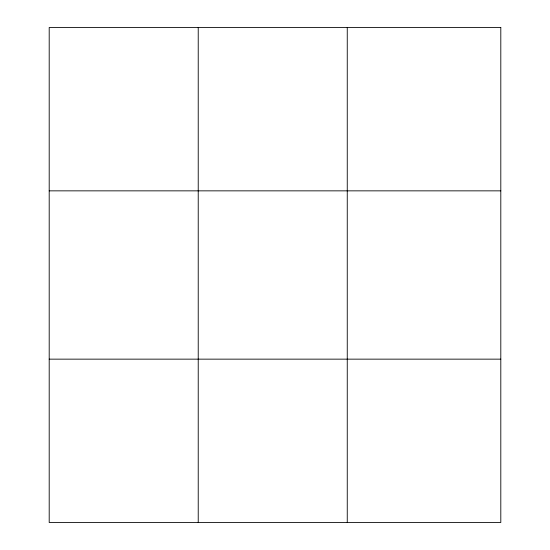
<?xml version="1.0" encoding="UTF-8"?>
<svg xmlns="http://www.w3.org/2000/svg" width="550" height="550" viewBox="0 0 550 550"><rect width="100%" height="100%" fill="white"/><g stroke="black" fill="none" stroke-linecap="round" stroke-linejoin="round"><path stroke-width="0.82" d="M198.227 522.5L198.227 27.5M347.256 522.5L347.256 27.5M49.198 190.85L500.803 190.85M49.198 359.15L500.803 359.15M500.803 27.5L500.803 522.5L49.198 522.5L49.198 27.5L500.803 27.5"/></g></svg>
